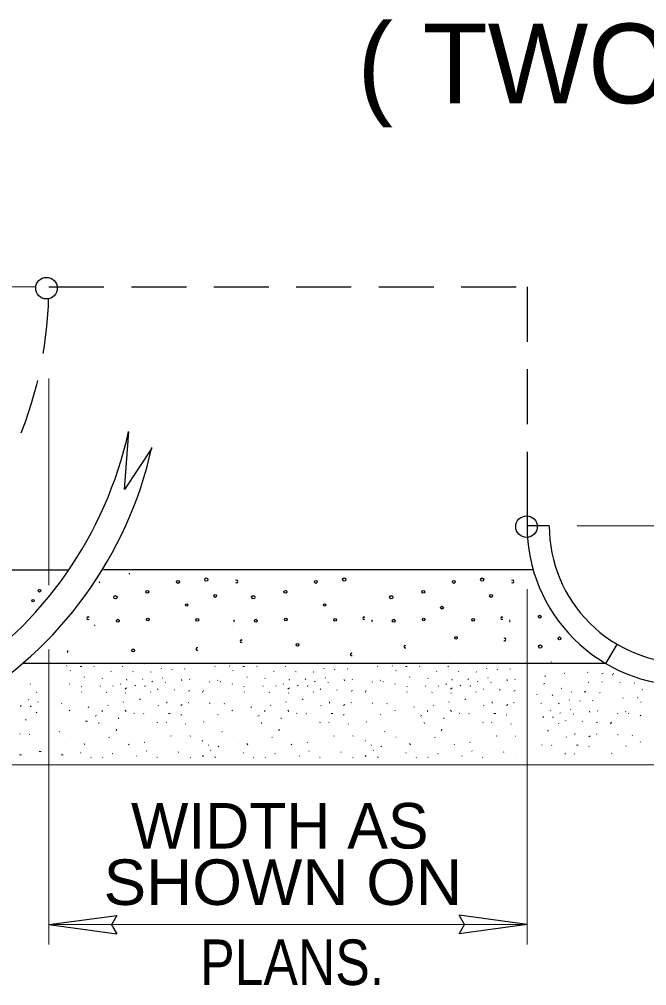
# Model space of a CAD drawing. Extents: x 211 to 583, y -436 to -166.
# Drawn here: x 331.8 to 347.54, y -267.83 to -243.6 of the extents above; entities that cross this region are included whole.
import ezdxf

# ---------------------------------------------------------------- set-up
doc = ezdxf.new("R2010")
doc.units = 0
doc.header["$LTSCALE"] = 0.46
doc.linetypes.add('LONG_DASHED', pattern=[7.5, 6, -1.5])
doc.linetypes.add('MEDIUM_DASHED', pattern=[4.5, 3, -1.5])
for name, color, linetype, lineweight in [('1', 7, 'Continuous', 13), ('14', 7, 'Continuous', 35), ('15', 7, 'Continuous', 25)]:
    doc.layers.add(name, color=color, linetype=linetype, lineweight=lineweight)

msp = doc.modelspace()

# ---------------------------------------------------------------- linework, layer by layer
at = {"layer": '1', "lineweight": 25}
for p, q in [((346.5207, -259.7558), (346.8027, -259.274)), ((332.541, -266.304), (334.244, -266.0701)), ((344.5403, -266.3023), (342.8372, -266.0684)), ((332.541, -266.304), (334.244, -266.5381)), ((344.5403, -266.3023), (342.8372, -266.5364))]:
    msp.add_line(p, q, dxfattribs=at)
at = {"layer": '1'}
for p, q in [((332.9871, -259.8124), (332.9982, -259.8233)), ((334.5467, -259.7467), (334.5577, -259.7357)), ((334.9352, -259.7632), (334.9462, -259.7522)), ((337.0704, -259.8124), (337.0814, -259.8233)), ((338.6299, -259.7467), (338.6409, -259.7357)), ((339.0184, -259.7632), (339.0295, -259.7522)), ((341.1537, -259.8124), (341.1648, -259.8233)), ((342.7133, -259.7467), (342.7243, -259.7357)), ((343.1018, -259.7632), (343.1128, -259.7522)), ((344.4959, -259.7439), (344.4903, -259.7385)), ((345.147, -259.7057), (345.158, -259.7167)), ((333.0746, -259.9383), (333.0857, -259.9274)), ((333.3648, -259.8289), (333.3265, -259.8289)), ((333.6713, -259.8179), (333.6823, -259.8289)), ((334.0979, -259.9547), (334.109, -259.9437)), ((334.3879, -259.8343), (334.3989, -259.8233)), ((334.6508, -259.9547), (334.6618, -259.9657)), ((335.0942, -259.9602), (335.1052, -259.9712)), ((335.3568, -259.8727), (335.3678, -259.8837)), ((335.6248, -259.9108), (335.6358, -259.8999)), ((335.9421, -259.9), (335.9531, -259.8891)), ((336.7039, -259.8179), (336.7149, -259.8289)), ((337.1579, -259.9383), (337.1689, -259.9274)), ((337.4481, -259.8289), (337.4098, -259.8289)), ((337.7546, -259.8179), (337.7656, -259.8289)), ((338.1813, -259.9547), (338.1923, -259.9437)), ((338.4713, -259.8343), (338.4823, -259.8233)), ((338.7341, -259.9547), (338.7451, -259.9657)), ((339.1774, -259.9602), (339.1884, -259.9712)), ((339.4401, -259.8727), (339.4512, -259.8837)), ((339.7081, -259.9108), (339.7191, -259.8999)), ((340.0254, -259.9), (340.0364, -259.8891)), ((340.7873, -259.8179), (340.7983, -259.8289)), ((341.2412, -259.9383), (341.2523, -259.9274)), ((341.5314, -259.8289), (341.4931, -259.8289)), ((341.8378, -259.8179), (341.8489, -259.8289)), ((342.2645, -259.9547), (342.2756, -259.9437)), ((342.5545, -259.8343), (342.5656, -259.8233)), ((342.8174, -259.9547), (342.8284, -259.9657)), ((343.2608, -259.9602), (343.2718, -259.9712)), ((343.5234, -259.8727), (343.5344, -259.8837)), ((343.7913, -259.9108), (343.8024, -259.8999)), ((344.1087, -259.9), (344.1197, -259.8891)), ((345.4755, -259.9957), (345.4865, -260.0067)), ((346.0577, -259.983), (346.0686, -259.9719)), ((346.4189, -260.0102), (346.4518, -259.994)), ((346.6868, -260.0432), (346.7086, -259.994)), ((332.072, -260.2772), (332.0831, -260.2661)), ((333.0583, -260.2612), (333.0693, -260.2722)), ((333.425, -260.0916), (333.436, -260.1025)), ((333.8793, -260.1189), (333.8903, -260.1299)), ((334.3387, -260.2775), (334.3496, -260.2666)), ((334.4977, -260.1737), (334.4867, -260.1462)), ((334.6946, -260.2941), (334.711, -260.3158)), ((334.8914, -260.1517), (334.9025, -260.1407)), ((335.1268, -260.2118), (335.1378, -260.2008)), ((335.3895, -260.1189), (335.4004, -260.1079)), ((335.4608, -260.2229), (335.4718, -260.2339)), ((335.8712, -260.1572), (335.8767, -260.1846)), ((336.0679, -260.1572), (336.0789, -260.1462)), ((336.5671, -260.2118), (336.5781, -260.2229)), ((336.7696, -260.1682), (336.7804, -260.1791)), ((336.8406, -260.2066), (336.8516, -260.2175)), ((337.1416, -260.2612), (337.1527, -260.2722)), ((337.5083, -260.0916), (337.5193, -260.1025)), ((337.9627, -260.1189), (337.9737, -260.1299)), ((338.422, -260.2775), (338.4329, -260.2666)), ((338.5809, -260.1737), (338.5699, -260.1462)), ((338.7779, -260.2941), (338.7943, -260.3158)), ((338.9748, -260.1517), (338.9858, -260.1407)), ((339.2101, -260.2118), (339.2212, -260.2008)), ((339.4728, -260.1189), (339.4838, -260.1079)), ((339.5441, -260.2229), (339.5551, -260.2339)), ((339.9544, -260.1572), (339.9599, -260.1846)), ((340.1513, -260.1572), (340.1623, -260.1462)), ((340.6504, -260.2118), (340.6614, -260.2229)), ((340.8528, -260.1682), (340.8637, -260.1791)), ((340.9239, -260.2066), (340.9349, -260.2175)), ((341.2249, -260.2612), (341.2359, -260.2722)), ((341.5916, -260.0916), (341.6026, -260.1025)), ((342.0459, -260.1189), (342.0569, -260.1299)), ((342.5053, -260.2775), (342.5162, -260.2666)), ((342.6643, -260.1737), (342.6533, -260.1462)), ((342.8612, -260.2941), (342.8776, -260.3158)), ((343.058, -260.1517), (343.0691, -260.1407)), ((343.2934, -260.2118), (343.3044, -260.2008)), ((343.5561, -260.1189), (343.567, -260.1079)), ((343.6274, -260.2229), (343.6384, -260.2339)), ((344.0378, -260.1572), (344.0433, -260.1846)), ((344.2345, -260.1572), (344.2455, -260.1462)), ((344.9501, -260.2693), (344.9828, -260.2529)), ((344.9884, -260.0668), (344.9994, -260.0779)), ((346.0773, -260.22), (346.0884, -260.231)), ((346.4133, -260.2202), (346.4243, -260.2092)), ((346.8564, -260.2257), (346.8783, -260.2313)), ((347.2283, -260.2476), (347.2393, -260.2366)), ((332.2311, -260.4741), (332.242, -260.4851)), ((333.3538, -260.3268), (333.3648, -260.3379)), ((333.3592, -260.4746), (333.3702, -260.4635)), ((333.8245, -260.3158), (333.8354, -260.3268)), ((333.9829, -260.48), (333.994, -260.4691)), ((334.1471, -260.3214), (334.1582, -260.3104)), ((334.4538, -260.3981), (334.4921, -260.3652)), ((334.4646, -260.5021), (334.4756, -260.491)), ((334.9463, -260.3268), (334.9573, -260.305)), ((335.0885, -260.4746), (335.0995, -260.4635)), ((335.2693, -260.3925), (335.2803, -260.4035)), ((335.685, -260.4199), (335.696, -260.4089)), ((336.0463, -260.4472), (336.0792, -260.4308)), ((336.3974, -260.48), (336.4193, -260.4308)), ((337.4371, -260.3268), (337.4481, -260.3379)), ((337.4424, -260.4746), (337.4535, -260.4635)), ((337.9078, -260.3158), (337.9188, -260.3268)), ((338.0663, -260.48), (338.0773, -260.4691)), ((338.2304, -260.3214), (338.2414, -260.3104)), ((338.5371, -260.3981), (338.5754, -260.3652)), ((338.5479, -260.5021), (338.5589, -260.491)), ((339.0296, -260.3268), (339.0406, -260.305)), ((339.1718, -260.4746), (339.1828, -260.4635)), ((339.3526, -260.3925), (339.3637, -260.4035)), ((339.7683, -260.4199), (339.7793, -260.4089)), ((340.1296, -260.4472), (340.1624, -260.4308)), ((340.4808, -260.48), (340.5026, -260.4308)), ((341.5203, -260.3268), (341.5314, -260.3379)), ((341.5258, -260.4746), (341.5368, -260.4635)), ((341.9911, -260.3158), (342.002, -260.3268)), ((342.1495, -260.48), (342.1606, -260.4691)), ((342.3137, -260.3214), (342.3248, -260.3104)), ((342.6203, -260.3981), (342.6587, -260.3652)), ((342.6312, -260.5021), (342.6422, -260.491)), ((343.1128, -260.3268), (343.1238, -260.305)), ((343.2551, -260.4746), (343.2661, -260.4635)), ((343.4359, -260.3925), (343.4469, -260.4035)), ((343.8516, -260.4199), (343.8626, -260.4089)), ((344.2128, -260.4472), (344.2458, -260.4308)), ((344.7857, -260.5374), (344.7968, -260.5264)), ((345.1743, -260.5539), (345.1853, -260.5429)), ((345.3988, -260.3732), (345.4098, -260.3842)), ((345.6448, -260.4717), (345.6559, -260.4607)), ((345.9736, -260.4664), (346.0119, -260.461)), ((346.3619, -260.4937), (346.3728, -260.4827)), ((347.4254, -260.4063), (347.4364, -260.4173)), ((332.0284, -260.6657), (332.0394, -260.6547)), ((332.2637, -260.7257), (332.2748, -260.7148)), ((332.8557, -260.7679), (332.8667, -260.7568)), ((334.4045, -260.7242), (334.4154, -260.7132)), ((334.815, -260.6421), (334.837, -260.6585)), ((335.4992, -260.7187), (335.4992, -260.746)), ((335.8877, -260.7789), (335.8548, -260.8062)), ((336.0406, -260.7406), (336.0517, -260.7296)), ((336.5671, -260.746), (336.5889, -260.7516)), ((336.9389, -260.7679), (336.9499, -260.7568)), ((338.4878, -260.7242), (338.4988, -260.7132)), ((338.8983, -260.6421), (338.9203, -260.6585)), ((339.5824, -260.7187), (339.5824, -260.746)), ((339.9709, -260.7789), (339.9381, -260.8062)), ((340.1239, -260.7406), (340.1349, -260.7296)), ((340.6504, -260.746), (340.6723, -260.7516)), ((341.0223, -260.7679), (341.0333, -260.7568)), ((342.5711, -260.7242), (342.582, -260.7132)), ((342.9816, -260.6421), (343.0036, -260.6585)), ((343.6658, -260.7187), (343.6658, -260.746)), ((344.0543, -260.7789), (344.0213, -260.8062)), ((344.2072, -260.7406), (344.2183, -260.7296)), ((344.8898, -260.7454), (344.9009, -260.7564)), ((345.3332, -260.7508), (345.3443, -260.7618)), ((345.5959, -260.6633), (345.6069, -260.6743)), ((345.8638, -260.7016), (345.8748, -260.6906)), ((346.1812, -260.6907), (346.1922, -260.6797)), ((346.943, -260.6085), (346.954, -260.6196)), ((347.3095, -260.6031), (347.3205, -260.6141)), ((347.397, -260.7291), (347.408, -260.7181)), ((331.8316, -260.808), (331.8478, -260.8298)), ((332.0833, -260.8407), (332.0943, -260.819)), ((332.2253, -260.9884), (332.2364, -260.9774)), ((333.0528, -260.9266), (333.0638, -260.9375)), ((333.5288, -260.8556), (333.5398, -260.8445)), ((333.8683, -260.932), (333.8846, -260.9541)), ((334.016, -260.7952), (334.027, -260.8062)), ((334.4812, -260.9539), (334.4538, -260.9266)), ((334.6728, -261.0087), (334.6837, -261.0032)), ((334.9135, -261.0087), (334.9245, -261.0197)), ((335.28, -260.8172), (335.291, -260.8062)), ((335.5867, -261.0087), (335.5428, -261.0087)), ((337.1362, -260.9266), (337.1471, -260.9375)), ((337.6121, -260.8556), (337.6231, -260.8445)), ((337.9516, -260.932), (337.9679, -260.9541)), ((338.0993, -260.7952), (338.1103, -260.8062)), ((338.5645, -260.9539), (338.5371, -260.9266)), ((338.7562, -261.0087), (338.767, -261.0032)), ((338.9968, -261.0087), (339.0078, -261.0197)), ((339.3633, -260.8172), (339.3743, -260.8062)), ((339.6699, -261.0087), (339.6262, -261.0087)), ((341.2194, -260.9266), (341.2303, -260.9375)), ((341.6953, -260.8556), (341.7064, -260.8445)), ((342.0349, -260.932), (342.0512, -260.9541)), ((342.1826, -260.7952), (342.1936, -260.8062)), ((342.6478, -260.9539), (342.6203, -260.9266)), ((342.8394, -261.0087), (342.8503, -261.0032)), ((343.0801, -261.0087), (343.0911, -261.0197)), ((343.4466, -260.8172), (343.4576, -260.8062)), ((343.7533, -261.0087), (343.7094, -261.0087)), ((345.1305, -260.9424), (345.1415, -260.9314)), ((345.3659, -261.0025), (345.3769, -260.9916)), ((345.6286, -260.9095), (345.6395, -260.8985)), ((345.6998, -261.0135), (345.7109, -261.0245)), ((346.1103, -260.9478), (346.1157, -260.9752)), ((346.307, -260.9478), (346.318, -260.9368)), ((346.8062, -261.0025), (346.8172, -261.0135)), ((347.0087, -260.9589), (347.0195, -260.9697)), ((347.0797, -260.9972), (347.0907, -261.0082)), ((331.9519, -261.1559), (331.9739, -261.1724)), ((333.5067, -261.2024), (333.4628, -261.2024)), ((333.6987, -261.0743), (333.737, -261.0581)), ((333.7917, -261.2331), (333.7971, -261.255)), ((334.2842, -261.1182), (334.2842, -261.14)), ((335.2528, -261.2275), (335.2746, -261.2331)), ((335.4827, -261.2222), (335.4937, -261.2332)), ((335.8546, -261.047), (335.8656, -261.036)), ((335.9643, -261.2658), (335.9753, -261.2768)), ((336.4193, -261.2112), (336.4303, -261.2222)), ((336.7803, -261.0416), (336.7913, -261.0306)), ((337.782, -261.0743), (337.8203, -261.0581)), ((337.8749, -261.2331), (337.8804, -261.255)), ((338.3674, -261.1182), (338.3674, -261.14)), ((339.3362, -261.2275), (339.3579, -261.2331)), ((339.5659, -261.2222), (339.577, -261.2332)), ((339.9379, -261.047), (339.9489, -261.036)), ((340.0476, -261.2658), (340.0586, -261.2768)), ((340.5026, -261.2112), (340.5136, -261.2222)), ((340.8636, -261.0416), (340.8745, -261.0306)), ((341.8653, -261.0743), (341.9036, -261.0581)), ((341.9583, -261.2331), (341.9637, -261.255)), ((342.4508, -261.1182), (342.4508, -261.14)), ((343.4194, -261.2275), (343.4412, -261.2331)), ((343.6493, -261.2222), (343.6603, -261.2332)), ((344.0212, -261.047), (344.0322, -261.036)), ((344.1309, -261.2658), (344.1419, -261.2768)), ((344.9337, -261.0847), (344.9501, -261.1066)), ((345.1853, -261.1175), (345.1963, -261.0957)), ((345.3276, -261.2652), (345.3386, -261.2542)), ((345.5084, -261.1832), (345.5194, -261.1942)), ((345.924, -261.2106), (345.9351, -261.1995)), ((346.2853, -261.2378), (346.3182, -261.2216)), ((346.6365, -261.2707), (346.6583, -261.2216)), ((347.3807, -261.0518), (347.3917, -261.0628)), ((332.7957, -261.4574), (332.8067, -261.4683)), ((334.2348, -261.4028), (334.2293, -261.4466)), ((336.8789, -261.4574), (336.8899, -261.4683)), ((338.3181, -261.4028), (338.3126, -261.4466)), ((340.9623, -261.4574), (340.9733, -261.4683)), ((342.4014, -261.4028), (342.3959, -261.4466)), ((345.054, -261.4327), (345.0761, -261.4492)), ((345.7382, -261.5093), (345.7382, -261.5367)), ((331.8098, -261.5226), (331.8206, -261.5172)), ((332.0503, -261.5226), (332.0614, -261.5336)), ((333.0803, -261.6052), (333.0857, -261.6052)), ((334.0488, -261.6107), (334.0708, -261.6052)), ((334.9354, -261.7256), (334.9464, -261.7366)), ((335.6029, -261.5668), (335.6139, -261.5778)), ((336.0845, -261.5778), (336.0954, -261.5668)), ((336.3918, -261.6982), (336.4028, -261.6872)), ((337.1637, -261.6052), (337.1689, -261.6052)), ((338.1321, -261.6107), (338.1541, -261.6052)), ((339.0188, -261.7256), (339.0298, -261.7366)), ((339.6863, -261.5668), (339.6973, -261.5778)), ((340.1678, -261.5778), (340.1788, -261.5668)), ((340.4751, -261.6982), (340.4861, -261.6872)), ((341.2469, -261.6052), (341.2523, -261.6052)), ((342.2153, -261.6107), (342.2374, -261.6052)), ((343.102, -261.7256), (343.113, -261.7366)), ((343.7695, -261.5668), (343.7805, -261.5778)), ((344.2511, -261.5778), (344.2567, -261.5723)), ((345.519, -261.6078), (345.5301, -261.5968)), ((346.1268, -261.5695), (346.0938, -261.5968)), ((346.2797, -261.5312), (346.2907, -261.5202)), ((346.8062, -261.5367), (346.828, -261.5422)), ((347.178, -261.5585), (347.189, -261.5475)), ((347.3753, -261.7172), (347.3862, -261.7282)), ((332.3443, -261.9592), (332.3005, -261.9592)), ((333.3318, -261.9992), (333.3428, -261.9882)), ((333.425, -261.7639), (333.447, -261.7967)), ((334.5414, -261.7803), (334.5525, -261.7914)), ((334.9846, -261.9445), (334.9956, -261.9556)), ((335.7837, -261.9718), (335.7946, -261.9828)), ((336.5452, -261.7967), (336.5562, -261.8077)), ((336.5943, -261.9391), (336.6053, -261.9281)), ((336.7914, -261.8295), (336.8024, -261.8406)), ((337.4152, -261.9992), (337.4262, -261.9882)), ((337.5083, -261.7639), (337.5303, -261.7967)), ((338.6248, -261.7803), (338.6358, -261.7914)), ((339.0679, -261.9445), (339.0789, -261.9556)), ((339.8669, -261.9718), (339.8779, -261.9828)), ((340.6284, -261.7967), (340.6394, -261.8077)), ((340.6776, -261.9391), (340.6886, -261.9281)), ((340.8748, -261.8295), (340.8858, -261.8406)), ((341.4984, -261.9992), (341.5094, -261.9882)), ((341.5916, -261.7639), (341.6136, -261.7967)), ((342.708, -261.7803), (342.7191, -261.7914)), ((343.1512, -261.9445), (343.1622, -261.9556)), ((343.9503, -261.9718), (343.9612, -261.9828)), ((344.9119, -261.7993), (344.9228, -261.7939)), ((345.1526, -261.7993), (345.1636, -261.8103)), ((345.8257, -261.7993), (345.7819, -261.7993)), ((346.0937, -261.8377), (346.1047, -261.8267)), ((347.0194, -261.8322), (347.0303, -261.8212)), ((331.8503, -262.0466), (331.8065, -262.0466)), ((332.8965, -262.0466), (332.8526, -262.0466)), ((333.589, -262.1195), (333.6, -262.1085)), ((333.8845, -262.1142), (333.8954, -262.1032)), ((334.131, -262.0102), (334.142, -262.0212)), ((334.7438, -262.0703), (334.7385, -262.0758)), ((335.2528, -262.1032), (335.2638, -262.1142)), ((336.0893, -262.1202), (336.0954, -262.1141)), ((336.3974, -262.0867), (336.4193, -262.0649)), ((336.6985, -262.0922), (336.7313, -262.1087)), ((337.6723, -262.1195), (337.6833, -262.1085)), ((337.9678, -262.1142), (337.9788, -262.1032)), ((338.2143, -262.0102), (338.2253, -262.0212)), ((338.8271, -262.0703), (338.8218, -262.0758)), ((339.3362, -262.1032), (339.3471, -262.1142)), ((340.1726, -262.1202), (340.1788, -262.1141)), ((340.4808, -262.0867), (340.5026, -262.0649)), ((340.7818, -262.0922), (340.8145, -262.1087)), ((341.7556, -262.1195), (341.7666, -262.1085)), ((342.0511, -262.1142), (342.062, -262.1032)), ((342.2976, -262.0102), (342.3086, -262.0212)), ((342.9103, -262.0703), (342.9051, -262.0758)), ((343.4194, -262.1032), (343.4303, -262.1142)), ((344.2559, -262.1202), (344.2567, -262.1194)), ((345.4919, -262.0182), (345.5137, -262.0237)), ((345.7218, -262.0128), (345.7328, -262.0239)), ((346.6583, -262.0018), (346.6694, -262.0128)), ((326.0063, -262.2967), (333.8327, -262.2967)), ((349.7108, -262.2967), (331.9049, -262.2967))]:
    msp.add_line(p, q, dxfattribs=at)
at = {"layer": '1', "lineweight": 25}
for points in [[(334.244, -266.0701), (334.1122, -266.3065), (334.244, -266.5381)], [(342.8372, -266.5364), (342.969, -266.2999), (342.8372, -266.0684)]]:
    msp.add_lwpolyline(points, dxfattribs=at)
for centre, radius in [((332.4815, -250.3396), 0.2701), ((344.5274, -256.3203), 0.2701), ((336.4919, -257.649), 0.04), ((339.9532, -257.649), 0.04), ((343.4145, -257.649), 0.04), ((335.78, -257.7085), 0.0349), ((339.2414, -257.7085), 0.0349), ((342.7027, -257.7085), 0.0349), ((332.3055, -257.9291), 0.0322), ((334.2096, -258.0918), 0.0424), ((335.0135, -257.955), 0.036), ((336.714, -258.0599), 0.036), ((337.6709, -258.0918), 0.0424), ((338.4749, -257.955), 0.036), ((341.1323, -258.0918), 0.0424), ((341.9362, -257.955), 0.036), ((343.6366, -258.0599), 0.036), ((332.1433, -258.1777), 0.0322), ((335.9994, -258.2873), 0.0317), ((339.4607, -258.2873), 0.0317), ((342.4047, -258.3534), 0.0351), ((344.858, -258.5795), 0.035), ((334.2721, -258.6805), 0.035), ((335.0248, -258.6494), 0.0313), ((336.2656, -258.6588), 0.035), ((337.7334, -258.6805), 0.035), ((338.4862, -258.6494), 0.0313), ((339.727, -258.6588), 0.035), ((341.1948, -258.6805), 0.035), ((341.9475, -258.6494), 0.0313), ((343.1883, -258.6588), 0.035), ((342.7573, -259.1109), 0.0317), ((338.7786, -259.2869), 0.0351), ((344.8714, -259.3299), 0.0424), ((345.3555, -259.1251), 0.036), ((334.6583, -259.4242), 0.0351)]:
    msp.add_circle(centre, radius, dxfattribs=at)
for centre, radius, start, end in [((334.5623, -257.461), 0.0386, 251.09259, 288.75614), ((333.7865, -257.6976), 0.0349, 292.31417, 353.74954), ((337.2479, -257.6976), 0.0349, 235.978, 124.022), ((344.1705, -257.6976), 0.0349, 235.978, 124.022), ((333.5281, -258.6186), 0.0313, 45.20271, 314.79729), ((340.4508, -258.6186), 0.0313, 45.20271, 314.79729), ((343.9121, -258.6186), 0.0313, 45.20271, 314.79729), ((333.636, -258.8257), 0.0598, 17.72222, 26.70264), ((337.0973, -258.8257), 0.0598, 25.93543, 26.70264), ((337.1626, -258.6834), 0.0299, 308.57444, 51.42555), ((340.624, -258.6834), 0.0299, 308.57444, 51.42555), ((344.0853, -258.6834), 0.0299, 308.57444, 51.42555), ((337.3737, -259.1952), 0.0313, 45.20271, 314.79729), ((341.4835, -259.3349), 0.0298, 65.71357, 294.28643), ((343.9764, -259.1528), 0.0349, 235.978, 124.022), ((332.9874, -259.4521), 0.0299, 308.57444, 51.42555), ((336.2631, -259.3898), 0.0298, 65.71357, 294.28643), ((340.1362, -259.5271), 0.0298, 65.71357, 294.28643)]:
    msp.add_arc(centre, radius, start, end, dxfattribs=at)
at = {"layer": '15', "lineweight": 13}
for p, q in [((332.5407, -252.6042), (332.5407, -257.7862)), ((344.5405, -257.8872), (344.5405, -266.8032)), ((332.5407, -266.8032), (332.5407, -259.4032)), ((332.5407, -266.3032), (344.5405, -266.3032))]:
    msp.add_line(p, q, dxfattribs=at)
at = {"layer": '15'}
for p, q in [((344.5405, -255.4633), (344.5405, -256.3232)), ((345.0987, -256.3032), (344.5405, -256.3032)), ((329.5811, -257.4032), (333.0226, -257.4032)), ((344.6947, -257.4032), (333.9078, -257.4032)), ((346.5122, -259.7508), (331.8858, -259.7508))]:
    msp.add_line(p, q, dxfattribs=at)
at = {"layer": '15', "linetype": 'LONG_DASHED', "lineweight": 13}
for points in [[(322.5608, -259.7832), (322.5608, -250.3033), (332.5607, -250.3033)], [(348.5605, -260.3032), (348.5605, -256.3032), (345.2215, -256.3032)]]:
    msp.add_lwpolyline(points, dxfattribs=at)
at = {"layer": '15', "linetype": 'MEDIUM_DASHED'}
msp.add_lwpolyline([(332.5407, -250.3033), (344.5405, -250.3033), (344.5405, -256.3032)], dxfattribs=at)
at = {"layer": '15'}
msp.add_lwpolyline([(335.1255, -254.3531), (334.4351, -255.3886), (334.5464, -253.9476)], dxfattribs=at)
at = {"layer": '15', "linetype": 'MEDIUM_DASHED'}
msp.add_arc((322.5407, -250.3033), 10.0018, 314.77537, 359.99998, dxfattribs=at)
at = {"layer": '15'}
for centre, radius, start, end in [((324.7819, -251.7708), 9.9973, 302.50161, 347.50161), ((325.361, -252.1763), 9.9973, 300.5006, 347.50161), ((348.5404, -256.3033), 4, 180.00002, 270.26653), ((348.5404, -256.3033), 3.4417, 180.00098, 270.34067)]:
    msp.add_arc(centre, radius, start, end, dxfattribs=at)

# ---------------------------------------------------------------- texts
at = {"layer": '14'}
msp.add_text('( TWO-WAY OPERATION )', height=2, dxfattribs=at).set_placement((340.2847, -245.7041))
at = {"layer": '15'}
msp.add_text('WIDTH AS', height=1.142, dxfattribs=at).set_placement((334.6016, -264.3945))
for s, width, p in [('SHOWN ON', 1.05, (333.9128, -265.8097)), ('PLANS.', 0.85, (336.3378, -267.818))]:
    msp.add_text(s, height=1.142, dxfattribs=dict(at, width=width)).set_placement(p)

doc.saveas('drawing.dxf')
